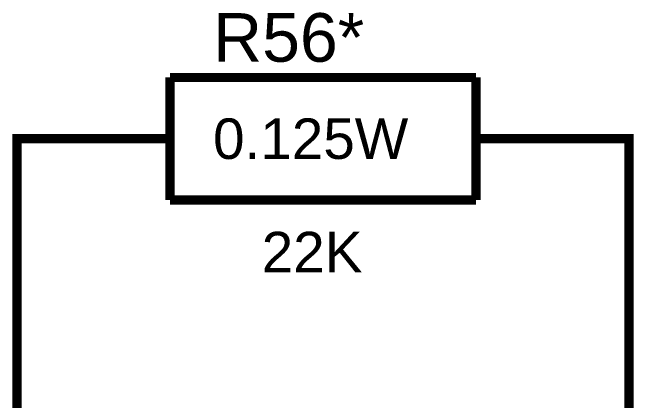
# Model space of a CAD drawing. Header units: millimetres. Extents: x -2024 to 917, y -725 to 13.
# Drawn here: x -1786.62 to -1766.33, y -137.73 to -125.04 of the extents above; entities that cross this region are included whole.
import ezdxf

# ---------------------------------------------------------------- set-up
doc = ezdxf.new("R2010")
doc.units = ezdxf.units.MM
doc.styles.get("Standard").update_dxf_attribs({"font": 'arial.ttf'})

msp = doc.modelspace()

# ---------------------------------------------------------------- linework, layer by layer
at = {"color": 7, "const_width": 0.3}
for points in [[(-1781.475, -127.162), (-1781.475, -131.169)], [(-1781.475, -127.162), (-1771.478, -127.162)], [(-1771.478, -127.162), (-1771.478, -131.169)], [(-1786.473, -141.667), (-1786.473, -129.165), (-1783.974, -129.165)], [(-1781.475, -129.165), (-1783.974, -129.165)], [(-1771.478, -129.165), (-1768.979, -129.165)], [(-1768.979, -129.165), (-1766.48, -129.165), (-1766.48, -144.168), (-1771.478, -144.168)], [(-1781.475, -131.169), (-1771.478, -131.169)]]:
    msp.add_lwpolyline(points, dxfattribs=at)

# ---------------------------------------------------------------- texts
at = {"color": 7}
for s, height, p in [('R56*', 1.5897, (-1780.068, -126.649)), ('0.125W', 1.3247, (-1780.068, -129.828)), ('22K', 1.3247, (-1778.479, -133.537))]:
    msp.add_text(s, height=height, dxfattribs=at).set_placement(p)

doc.saveas('drawing.dxf')
